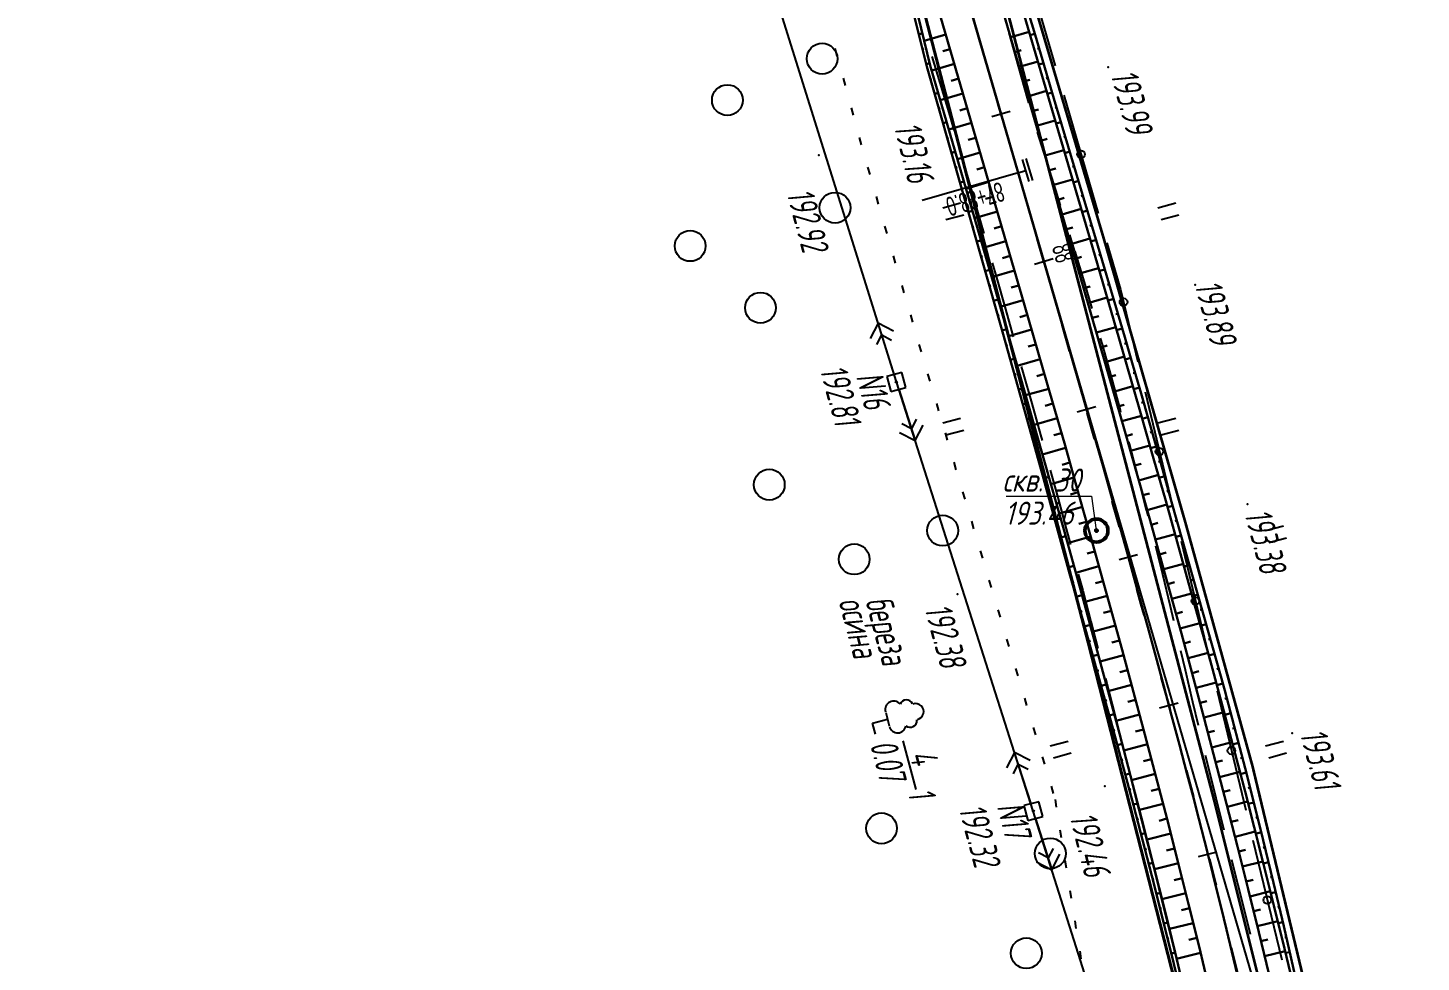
# Model space of a CAD drawing. Header units: millimetres. Extents: x -1799 to 6962, y -1020 to 4121.
# Drawn here: x 5125.4 to 5306.6, y 2532.5 to 2654 of the extents above; entities that cross this region are included whole.
import ezdxf

# ---------------------------------------------------------------- set-up
doc = ezdxf.new("R2010")
doc.units = ezdxf.units.MM
doc.linetypes.add('CONTI', pattern=[0])
doc.linetypes.add('STROT', pattern=[1.7, 0.5, -1.2])
for name, color, linetype, lineweight in [('10', 1, 'Continuous', 35), ('геология', 7, 'Continuous', 20), ('КОПИЯ_ОСЬ_13_ОТКОСЫ', 7, 'Continuous', 30), ('ОСЬ_ВЕРХ_ПОКРЫТИЯ_ГРАНИЦЫ_ПОЛОС', 7, 'Continuous', 30), ('ОСЬ_ВЕРХ_ПОКРЫТИЯ_ОСЬ', 1, 'Continuous', 30)]:
    doc.layers.add(name, color=color, linetype=linetype, lineweight=lineweight)
for name, color, linetype in [('_Ростелеком', 6, 'Continuous'), ('NAD_MDEFAULT', 7, 'CONTI'), ('PI_OTDEFAULT', 172, 'CONTI'), ('PI_TTDEFAULT', 5, 'CONTI'), ('PLN_O', 7, 'CONTI'), ('SIT_LDEFAULT', 7, 'CONTI'), ('USLZNDEFAULT', 7, 'CONTI'), ('ZAPSKDEFAULT', 7, 'CONTI'), ('КОПИЯ_ОСЬ_ТАНГЕНСЫ', 1, 'Continuous'), ('ОСЬ_ВЕРХ_ПОКРЫТИЯ_ПИКЕТЫ', 1, 'Continuous'), ('ОСЬ_ВЕРХ_ПОКРЫТИЯ_РАЗБИВКА_КРИВ', 1, 'Continuous'), ('ОСЬ_ВЕРХ_ПОКРЫТИЯ_ТАНГЕНСЫ', 1, 'Continuous'), ('разметка', 7, 'Continuous')]:
    doc.layers.add(name, color=color, linetype=linetype)
doc.styles.add('eskd', font='spds.shx', dxfattribs={"width": 1.2, "oblique": 15})
doc.styles.get("Standard").update_dxf_attribs({"font": 'arial.ttf'})
doc.styles.add('STYLE1', font='romand.shx', dxfattribs={"width": 0.9})
doc.styles.add('ГОСТ', font='', dxfattribs={"oblique": 15, "height": 4})
doc.styles.get('ГОСТ').set_extended_font_data('GOST type A')
doc.linetypes.add('кабель_связи_проект.', pattern='A,10,-1,["/",STYLE1,S=3,R=0,X=0,Y=-1.5],-4.1', length=15.1)

# ---------------------------------------------------------------- blocks, each defined once
blk = doc.blocks.new('BL_2011')
at = {"color": 0}
for p, q in [((0, 0), (0, 2.4)), ((1.6, 0), (1.6, 2.4))]:
    blk.add_line(p, q, dxfattribs=at)
blk = doc.blocks.new('BL_2004')
at = {"color": 0}
blk.add_circle((0, 0), 2, dxfattribs=at)
blk = doc.blocks.new('BL_27')
at = {"color": 0}
for p, q in [((1, 1), (-1, 1)), ((-1, 1), (-1, -1)), ((1, -1), (1, 1)), ((-1, -1), (1, -1))]:
    blk.add_line(p, q, dxfattribs=at)
blk.add_circle((0, 0), 0.1, dxfattribs=at)
blk = doc.blocks.new('BL_104')
at = {"color": 0}
for p, q in [((-0.9, 2), (0.9, 2)), ((0, 0), (0, 2)), ((1.5, 0), (0, 0))]:
    blk.add_line(p, q, dxfattribs=at)
for centre, radius, start, end in [((-0.94, 4.8), 0.88, 100, 235), ((0, 5.8), 1.04, 358, 185), ((0.94, 4.8), 0.88, 305, 80), ((-1, 3.1), 1.1, 115, 270), ((1, 3.1), 1.1, 270, 65)]:
    blk.add_arc(centre, radius, start, end, dxfattribs=at)

msp = doc.modelspace()

# ---------------------------------------------------------------- linework, layer by layer
at = {"layer": '10'}
for points in [[(5311.57, 2187.73), (5307.98, 2226.16), (5307.14, 2291.22), (5299.57, 2401.69), (5285, 2489.08), (5263.27, 2574.08), (5241.05, 2659.67), (5213.88, 2748.37), (5183.98, 2815.19), (5178.24, 2824.54), (5178.24, 2824.54), (5147.24, 2856.94), (5067.66, 2951.89), (4990.15, 3039.23), (4921.77, 3093.82), (4879.54, 3127.57), (4862.15, 3136.32), (4850.4, 3137.35)], [(5322.05, 2188.34), (5318.67, 2267.19), (5328.02, 2267.76), (5321.04, 2397.05), (5321.04, 2397.05), (5302.51, 2500.97), (5295.75, 2527.36), (5286.15, 2527.6), (5279.65, 2553.6), (5273.72, 2576.26), (5261.2, 2624.13), (5251.21, 2662.3), (5236.42, 2710.61), (5244.97, 2715.78), (5234.89, 2750.13), (5203.61, 2822.2)], [(5183.98, 2815.19), (5213.88, 2748.37), (5241.05, 2659.67), (5263.27, 2574.08), (5285, 2489.08), (5299.57, 2401.69), (5307.14, 2291.22), (5307.98, 2226.16), (5311.57, 2187.73)]]:
    msp.add_lwpolyline(points, dxfattribs=at)
at = {"layer": '_Ростелеком', "linetype": 'кабель_связи_проект.', "ltscale": 0.25, "const_width": 0.35}
msp.add_lwpolyline([(5324.18, 2191.73), (5322.74, 2230.82), (5322.22, 2267.41), (5324.02, 2305.11), (5321.8, 2339.4), (5318.72, 2378.38), (5315.38, 2409.72), (5312.09, 2436.14), (5307.87, 2464.14), (5301.99, 2495.36), (5296.88, 2512.69), (5291.97, 2527.46), (5284.64, 2558.02), (5275.92, 2589.68), (5265.33, 2626.53), (5252.77, 2668.9), (5240.66, 2713.18), (5237.02, 2735.49), (5227.85, 2760.19), (5218.85, 2781.43)], dxfattribs=at)
at = {"layer": 'NAD_MDEFAULT', "color": 0}
msp.add_line((5239.17, 2561.28), (5240.87, 2554.95), dxfattribs=at)
at = {"layer": 'PI_TTDEFAULT', "color": 5}
for p in [(5265.88, 2648.93, 193.99), (5228.25, 2637.47, 192.92), (5277.18, 2620.6, 193.89), (5238.33, 2607.98, 192.81), (5283.98, 2592.09, 193.38), (5246.28, 2580.37, 192.38), (5289.79, 2562.29, 193.61), (5265.45, 2555.38, 192.46), (5256.14, 2552.15, 192.32)]:
    msp.add_point(p, dxfattribs=at)
at = {"layer": 'PLN_O'}
for p, q in [((5254.49, 2664.46), (5258.98, 2649.1)), ((5260.1, 2645.27), (5264.59, 2629.91)), ((5265.72, 2626.07), (5267.49, 2620)), ((5267.48, 2620), (5269.74, 2610.58)), ((5270.67, 2606.7), (5274.41, 2591.14)), ((5275.35, 2587.25), (5279.09, 2571.69)), ((5280.03, 2567.81), (5283.77, 2552.25)), ((5284.7, 2548.36), (5288.44, 2532.8))]:
    msp.add_line(p, q, dxfattribs=at)
for centre in [(5262.35, 2637.59), (5267.87, 2618.36), (5272.54, 2598.92), (5277.22, 2579.47), (5281.9, 2560.03), (5286.57, 2540.58)]:
    msp.add_circle(centre, 0.5, dxfattribs=at)
at = {"layer": 'SIT_LDEFAULT', "color": 7}
for p, q in [((5238.33, 2607.98), (5219.85, 2667.22)), ((5253, 2653.41), (5252.86, 2653.93)), ((5254.2, 2649.04), (5253, 2653.41)), ((5230.34, 2651.34), (5230.6, 2650.38)), ((5242.93, 2650.33), (5243.98, 2646.9)), ((5231.39, 2647.48), (5231.65, 2646.52)), ((5255.38, 2644.89), (5254.2, 2649.04)), ((5243.98, 2646.9), (5245.27, 2642.61)), ((5255.56, 2644.3), (5255.38, 2644.89)), ((5232.44, 2643.63), (5232.7, 2642.67)), ((5245.27, 2642.61), (5245.82, 2640.75)), ((5257.79, 2636.9), (5256.7, 2640.46)), ((5233.49, 2639.77), (5233.77, 2638.81)), ((5246.93, 2636.91), (5247.72, 2634.21)), ((5259.05, 2632.92), (5257.79, 2636.9)), ((5234.59, 2635.92), (5234.87, 2634.96)), ((5247.73, 2634.21), (5248.94, 2629.99)), ((5259.69, 2630.91), (5259.05, 2632.92)), ((5235.7, 2632.08), (5235.98, 2631.12)), ((5248.94, 2629.99), (5249.71, 2627.3)), ((5236.8, 2628.23), (5237.08, 2627.27)), ((5261.56, 2624.96), (5260.88, 2627.11)), ((5237.91, 2624.38), (5238.19, 2623.42)), ((5262.78, 2620.97), (5261.57, 2624.96)), ((5250.8, 2623.46), (5251.33, 2621.58)), ((5239.03, 2620.54), (5239.31, 2619.58)), ((5251.33, 2621.58), (5252.5, 2617.43)), ((5263.79, 2617.54), (5262.78, 2620.97)), ((5240.15, 2616.7), (5240.43, 2615.74)), ((5252.5, 2617.43), (5253.51, 2613.83)), ((5235.95, 2615.62), (5234.9, 2613.61)), ((5238.03, 2608.93), (5235.95, 2615.62)), ((5237.95, 2614.57), (5235.95, 2615.62)), ((5235.77, 2612.84), (5236.42, 2614.09)), ((5236.42, 2614.09), (5237.68, 2613.43)), ((5265.12, 2612.87), (5264.89, 2613.69)), ((5241.27, 2612.86), (5241.55, 2611.9)), ((5266.29, 2608.63), (5265.12, 2612.87)), ((5254.58, 2609.98), (5254.78, 2609.26)), ((5256.14, 2552.15), (5238.33, 2607.98)), ((5242.39, 2609.03), (5242.67, 2608.07)), ((5254.79, 2609.26), (5255.93, 2605.18)), ((5267.46, 2604.3), (5266.29, 2608.63)), ((5238.63, 2607.03), (5240.76, 2600.36)), ((5243.53, 2605.19), (5243.81, 2604.23)), ((5255.93, 2605.18), (5257.06, 2601.09)), ((5267.53, 2604.05), (5267.46, 2604.3)), ((5240.28, 2601.88), (5239.02, 2602.53)), ((5240.92, 2603.14), (5240.28, 2601.88)), ((5240.76, 2600.36), (5241.8, 2602.37)), ((5238.75, 2601.4), (5240.76, 2600.36)), ((5244.66, 2601.36), (5244.94, 2600.4)), ((5257.07, 2601.09), (5257.28, 2600.34)), ((5268.63, 2599.93), (5268.56, 2600.18)), ((5269.77, 2595.57), (5268.63, 2599.93)), ((5245.8, 2597.52), (5246.08, 2596.56)), ((5258.35, 2596.49), (5259.33, 2592.94)), ((5270.88, 2591.26), (5269.78, 2595.57)), ((5246.93, 2593.69), (5247.22, 2592.73)), ((5259.33, 2592.94), (5260.43, 2588.88)), ((5271.08, 2590.5), (5270.89, 2591.26)), ((5248.08, 2589.85), (5248.37, 2588.89)), ((5260.42, 2588.88), (5260.97, 2586.84)), ((5249.22, 2586.02), (5249.51, 2585.06)), ((5272.98, 2582.93), (5272.06, 2586.62)), ((5250.37, 2582.19), (5250.66, 2581.23)), ((5261.99, 2582.98), (5262.56, 2580.83)), ((5273.98, 2578.78), (5272.98, 2582.93)), ((5262.56, 2580.83), (5263.62, 2576.81)), ((5274.42, 2576.92), (5273.98, 2578.78)), ((5251.52, 2578.35), (5251.81, 2577.39)), ((5263.61, 2576.81), (5264.52, 2573.3)), ((5252.67, 2574.52), (5252.96, 2573.56)), ((5275.93, 2570.49), (5275.34, 2573.02)), ((5253.83, 2570.69), (5254.12, 2569.73)), ((5276.89, 2566.34), (5275.93, 2570.49)), ((5265.51, 2569.42), (5265.68, 2568.76)), ((5265.69, 2568.76), (5266.72, 2564.73)), ((5254.98, 2566.86), (5255.27, 2565.9)), ((5277.61, 2563.27), (5276.88, 2566.34)), ((5266.72, 2564.73), (5267.74, 2560.7)), ((5256.14, 2563.03), (5256.43, 2562.07)), ((5267.74, 2560.7), (5267.98, 2559.74)), ((5253.71, 2559.77), (5252.67, 2557.76)), ((5255.84, 2553.1), (5253.71, 2559.77)), ((5255.72, 2558.73), (5253.71, 2559.77)), ((5257.29, 2559.2), (5257.58, 2558.24)), ((5278.86, 2558.05), (5278.54, 2559.39)), ((5253.55, 2556.99), (5254.19, 2558.25)), ((5254.19, 2558.25), (5255.45, 2557.6)), ((5279.92, 2553.82), (5278.87, 2558.05)), ((5258.44, 2555.38), (5258.73, 2554.42)), ((5268.96, 2555.86), (5269.83, 2552.45)), ((5258.96, 2553.67), (5259.12, 2552.68)), ((5280.96, 2549.69), (5279.92, 2553.82)), ((5275.88, 2489.55), (5256.14, 2552.15)), ((5269.83, 2552.45), (5270.99, 2547.9)), ((5256.44, 2551.2), (5258.55, 2544.52)), ((5259.6, 2549.72), (5259.76, 2548.73)), ((5270.98, 2547.9), (5271.42, 2546.17)), ((5258.06, 2546.05), (5256.81, 2546.7)), ((5258.72, 2547.3), (5258.06, 2546.05)), ((5258.55, 2544.52), (5259.59, 2546.53)), ((5256.54, 2545.57), (5258.55, 2544.52)), ((5260.24, 2545.77), (5260.4, 2544.78)), ((5282.18, 2544.91), (5281.95, 2545.81)), ((5283.34, 2540.32), (5282.18, 2544.91)), ((5272.42, 2542.29), (5273.45, 2538.22)), ((5260.89, 2541.83), (5261.05, 2540.84)), ((5284.4, 2536.11), (5283.35, 2540.32)), ((5261.53, 2537.88), (5261.69, 2536.89)), ((5273.44, 2538.22), (5274.66, 2533.28)), ((5262.18, 2533.94), (5262.34, 2532.95)), ((5274.66, 2533.28), (5274.83, 2532.58))]:
    msp.add_line(p, q, dxfattribs=at)
at = {"layer": 'геология', "color": 1, "linetype": 'Continuous'}
for p, q in [((5252.61, 2593.1), (5263.71, 2593.1)), ((5263.71, 2593.1), (5264.33, 2588.69))]:
    msp.add_line(p, q, dxfattribs=at)
at = {"layer": 'геология', "color": 1, "linetype": 'Continuous', "lineweight": 50}
for radius in [1.5, 0.103]:
    msp.add_circle((5264.35, 2588.64), radius, dxfattribs=at)
at = {"layer": 'КОПИЯ_ОСЬ_13_ОТКОСЫ'}
for points in [[(5248.37, 2669.43), (5262.68, 2620.21), (5265.59, 2610.13), (5267.95, 2601.89), (5269.78, 2595.46), (5271.33, 2589.96), (5273.38, 2582.6), (5275.4, 2575.24), (5278.38, 2564.18), (5281.28, 2553.1), (5282.7, 2547.54), (5284.09, 2541.98), (5285.46, 2536.41), (5286.8, 2530.84)], [(5241.05, 2665.95), (5255, 2617.98), (5257.9, 2607.92), (5260.26, 2599.69), (5262.08, 2593.29), (5263.62, 2587.8), (5265.66, 2580.47), (5267.68, 2573.14), (5270.65, 2562.13), (5273.53, 2551.1), (5274.94, 2545.58), (5276.33, 2540.05), (5277.69, 2534.52), (5279.02, 2528.99)], [(5253.93, 2659.28), (5263.84, 2625.5), (5267.3, 2613.6), (5269.95, 2604.44), (5271.79, 2598.02), (5273.36, 2592.51), (5275.43, 2585.15), (5277.47, 2577.79), (5279.12, 2571.8), (5280.74, 2565.8), (5283.67, 2554.7), (5286.05, 2545.43), (5287.44, 2539.85), (5288.81, 2534.27), (5290.11, 2528.87)], [(5253.93, 2659.28), (5263.84, 2625.5), (5267.3, 2613.6), (5269.95, 2604.44), (5271.79, 2598.02), (5273.36, 2592.51), (5275.43, 2585.15), (5277.47, 2577.79), (5279.12, 2571.8), (5280.74, 2565.8), (5283.67, 2554.7), (5286.05, 2545.43), (5287.44, 2539.85), (5288.81, 2534.27), (5290.11, 2528.87)], [(5254.49, 2659.45), (5256.36, 2653.12), (5258.81, 2644.87), (5264.53, 2625.7), (5268.02, 2613.81), (5269.09, 2610.15), (5270.15, 2606.48), (5272.23, 2599.13), (5274.04, 2592.7), (5275.58, 2587.18), (5277.55, 2580.29), (5279.5, 2573.39), (5280.53, 2569.7), (5281.05, 2567.86), (5283.93, 2556.75), (5286.04, 2548.39), (5287.39, 2542.8), (5288.71, 2537.2), (5290.63, 2528.79)], [(5240.68, 2655.43), (5242.29, 2649.02), (5246.86, 2633.06), (5252.2, 2614.2), (5255.03, 2604.13), (5257.33, 2595.89), (5260.85, 2583.07), (5262.79, 2576.23), (5264.7, 2569.37), (5265.71, 2565.72), (5266.21, 2563.89), (5269.16, 2552.91), (5271.54, 2543.75), (5273.86, 2534.57), (5276.11, 2525.38)], [(5241.15, 2655.56), (5242.73, 2649.15), (5250.7, 2621.69), (5254.12, 2609.8), (5256.47, 2601.58), (5258.55, 2594.26), (5260.09, 2588.78), (5262.13, 2581.46), (5264.14, 2574.14), (5265.75, 2568.19), (5267.34, 2562.23), (5270.21, 2551.22), (5271.73, 2545.26), (5273.23, 2539.28), (5274.57, 2533.77), (5275.89, 2528.25)], [(5241.15, 2655.56), (5242.73, 2649.15), (5250.7, 2621.69), (5254.12, 2609.8), (5256.47, 2601.58), (5258.55, 2594.26), (5260.09, 2588.78), (5262.13, 2581.46), (5264.14, 2574.14), (5265.75, 2568.19), (5267.34, 2562.23), (5270.21, 2551.22), (5271.73, 2545.26), (5273.22, 2539.28), (5274.57, 2533.77), (5275.89, 2528.25)], [(5241.24, 2653.2), (5241.7, 2653.31)], [(5244.76, 2653.19), (5241.93, 2652.37)], [(5253.2, 2652.81), (5255.62, 2653.51)], [(5256.31, 2653.28), (5255.74, 2653.11)], [(5241.73, 2651.26), (5241.88, 2651.3)], [(5245.32, 2651.27), (5244.38, 2651)], [(5253.76, 2650.88), (5254.57, 2651.12)], [(5256.88, 2651.37), (5256.69, 2651.31)], [(5242.22, 2649.32), (5242.66, 2649.43)], [(5245.88, 2649.35), (5242.92, 2648.49)], [(5254.32, 2648.96), (5256.75, 2649.67)], [(5257.45, 2649.45), (5256.86, 2649.27)], [(5242.76, 2647.39), (5242.9, 2647.44)], [(5246.44, 2647.43), (5245.45, 2647.14)], [(5258.02, 2647.53), (5257.83, 2647.47)], [(5243.31, 2645.47), (5243.76, 2645.6)], [(5254.88, 2647.04), (5255.69, 2647.28)], [(5255.44, 2645.12), (5257.87, 2645.83)], [(5258.59, 2645.61), (5257.99, 2645.44)], [(5246.99, 2645.51), (5244.04, 2644.65)], [(5243.86, 2643.55), (5244.01, 2643.59)], [(5247.55, 2643.59), (5246.57, 2643.3)], [(5256, 2643.2), (5256.81, 2643.44)], [(5256.55, 2641.28), (5259, 2641.99)], [(5259.16, 2643.7), (5258.96, 2643.64)], [(5244.41, 2641.63), (5244.87, 2641.76)], [(5248.11, 2641.67), (5245.15, 2640.81)], [(5259.73, 2641.78), (5259.11, 2641.6)], [(5244.96, 2639.7), (5245.11, 2639.75)], [(5248.67, 2639.75), (5247.68, 2639.46)], [(5257.11, 2639.36), (5257.93, 2639.6)], [(5260.31, 2639.86), (5260.1, 2639.8)], [(5245.51, 2637.78), (5245.99, 2637.92)], [(5249.23, 2637.83), (5246.26, 2636.97)], [(5257.67, 2637.44), (5260.12, 2638.15)], [(5260.88, 2637.95), (5260.24, 2637.76)], [(5246.06, 2635.86), (5246.22, 2635.9)], [(5249.79, 2635.91), (5248.8, 2635.62)], [(5258.23, 2635.52), (5259.05, 2635.76)], [(5261.45, 2636.03), (5261.24, 2635.97)], [(5246.61, 2633.93), (5247.1, 2634.07)], [(5250.34, 2633.99), (5247.38, 2633.12)], [(5258.79, 2633.6), (5261.25, 2634.32)], [(5262.02, 2634.12), (5261.37, 2633.92)], [(5247.16, 2632.01), (5247.32, 2632.06)], [(5250.9, 2632.07), (5249.91, 2631.78)], [(5259.35, 2631.68), (5260.17, 2631.92)], [(5262.59, 2632.2), (5262.38, 2632.13)], [(5247.7, 2630.09), (5248.22, 2630.23)], [(5251.46, 2630.15), (5248.49, 2629.28)], [(5259.9, 2629.76), (5262.38, 2630.48)], [(5263.17, 2630.28), (5262.49, 2630.08)], [(5248.25, 2628.16), (5248.42, 2628.21)], [(5252.02, 2628.23), (5251.03, 2627.94)], [(5260.46, 2627.84), (5261.29, 2628.08)], [(5263.74, 2628.37), (5263.51, 2628.3)], [(5248.79, 2626.24), (5249.33, 2626.39)], [(5252.58, 2626.3), (5249.61, 2625.44)], [(5261.02, 2625.92), (5263.5, 2626.64)], [(5264.31, 2626.45), (5263.62, 2626.24)], [(5249.34, 2624.31), (5249.52, 2624.36)], [(5253.14, 2624.38), (5252.15, 2624.1)], [(5261.58, 2624), (5262.41, 2624.24)], [(5264.88, 2624.53), (5264.64, 2624.46)], [(5249.88, 2622.39), (5250.45, 2622.55)], [(5253.69, 2622.46), (5250.72, 2621.6)], [(5262.14, 2622.08), (5264.62, 2622.8)], [(5265.44, 2622.61), (5264.74, 2622.41)], [(5250.43, 2620.46), (5250.62, 2620.52)], [(5254.25, 2620.54), (5253.26, 2620.26)], [(5262.7, 2620.16), (5263.53, 2620.4)], [(5266, 2620.69), (5265.77, 2620.62)], [(5250.97, 2618.54), (5251.56, 2618.71)], [(5254.81, 2618.62), (5251.83, 2617.76)], [(5263.25, 2618.24), (5265.74, 2618.95)], [(5266.56, 2618.77), (5265.86, 2618.57)], [(5251.52, 2616.62), (5251.71, 2616.67)], [(5255.37, 2616.7), (5254.37, 2616.41)], [(5267.12, 2616.85), (5266.89, 2616.78)], [(5252.06, 2614.69), (5252.66, 2614.86)], [(5255.92, 2614.78), (5252.94, 2613.92)], [(5263.81, 2616.31), (5264.64, 2616.55)], [(5264.36, 2614.39), (5266.86, 2615.11)], [(5267.69, 2614.93), (5266.97, 2614.73)], [(5268.25, 2613.02), (5268.01, 2612.95)], [(5252.6, 2612.77), (5252.8, 2612.82)], [(5256.48, 2612.86), (5255.48, 2612.57)], [(5264.92, 2612.47), (5265.75, 2612.71)], [(5265.47, 2610.55), (5267.98, 2611.27)], [(5253.14, 2610.84), (5253.77, 2611.02)], [(5257.03, 2610.94), (5254.04, 2610.07)], [(5268.82, 2611.1), (5268.09, 2610.88)], [(5253.69, 2608.91), (5253.89, 2608.97)], [(5257.59, 2609.02), (5256.59, 2608.73)], [(5266.02, 2608.63), (5266.86, 2608.87)], [(5269.37, 2609.18), (5269.13, 2609.11)], [(5254.23, 2606.99), (5254.87, 2607.17)], [(5258.14, 2607.09), (5255.14, 2606.24)], [(5266.57, 2606.7), (5269.09, 2607.42)], [(5269.93, 2607.25), (5269.2, 2607.05)], [(5254.77, 2605.06), (5254.98, 2605.12)], [(5258.69, 2605.17), (5257.69, 2604.88)], [(5267.12, 2604.78), (5267.96, 2605.02)], [(5270.47, 2605.33), (5270.23, 2605.26)], [(5255.31, 2603.14), (5255.97, 2603.32)], [(5259.24, 2603.25), (5256.24, 2602.39)], [(5267.67, 2602.86), (5270.2, 2603.58)], [(5271.02, 2603.41), (5270.3, 2603.2)], [(5255.84, 2601.21), (5256.07, 2601.27)], [(5259.79, 2601.33), (5258.79, 2601.04)], [(5268.22, 2600.94), (5269.06, 2601.17)], [(5271.56, 2601.48), (5271.33, 2601.41)], [(5256.38, 2599.29), (5257.07, 2599.48)], [(5260.34, 2599.4), (5257.33, 2598.55)], [(5268.77, 2599.01), (5271.3, 2599.73)], [(5272.11, 2599.56), (5271.41, 2599.36)], [(5256.92, 2597.36), (5257.15, 2597.42)], [(5260.89, 2597.48), (5259.88, 2597.19)], [(5269.31, 2597.09), (5270.16, 2597.33)], [(5272.65, 2597.63), (5272.42, 2597.57)], [(5257.45, 2595.43), (5258.16, 2595.63)], [(5261.43, 2595.55), (5258.42, 2594.7)], [(5269.86, 2595.16), (5272.4, 2595.88)], [(5273.19, 2595.71), (5272.5, 2595.51)], [(5257.98, 2593.5), (5258.22, 2593.57)], [(5261.98, 2593.63), (5260.98, 2593.35)], [(5270.4, 2593.24), (5271.25, 2593.48)], [(5273.73, 2593.78), (5273.5, 2593.72)], [(5258.51, 2591.58), (5259.25, 2591.78)], [(5262.52, 2591.71), (5259.51, 2590.86)], [(5270.94, 2591.31), (5273.49, 2592.03)], [(5274.27, 2591.86), (5273.6, 2591.67)], [(5259.05, 2589.65), (5259.29, 2589.71)], [(5263.07, 2589.78), (5262.06, 2589.5)], [(5271.49, 2589.39), (5272.34, 2589.63)], [(5274.81, 2589.93), (5274.58, 2589.87)], [(5259.58, 2587.72), (5260.33, 2587.93)], [(5263.61, 2587.86), (5260.59, 2587)], [(5272.02, 2587.46), (5274.58, 2588.18)], [(5275.35, 2588), (5274.68, 2587.82)], [(5260.11, 2585.79), (5260.36, 2585.86)], [(5264.15, 2585.93), (5263.14, 2585.65)], [(5272.56, 2585.54), (5273.41, 2585.77)], [(5275.89, 2586.08), (5275.67, 2586.01)], [(5260.64, 2583.86), (5261.4, 2584.07)], [(5264.68, 2584), (5261.65, 2583.16)], [(5273.1, 2583.61), (5275.66, 2584.32)], [(5276.44, 2584.16), (5275.76, 2583.96)], [(5276.99, 2582.23), (5276.77, 2582.17)], [(5261.18, 2581.94), (5261.43, 2582.01)], [(5265.22, 2582.08), (5264.21, 2581.8)], [(5273.63, 2581.68), (5274.48, 2581.92)], [(5274.16, 2579.75), (5276.73, 2580.46)], [(5261.72, 2580.01), (5262.47, 2580.22)], [(5265.75, 2580.15), (5262.72, 2579.31)], [(5277.54, 2580.31), (5276.83, 2580.11)], [(5262.27, 2578.09), (5262.51, 2578.16)], [(5266.29, 2578.22), (5265.27, 2577.94)], [(5274.69, 2577.82), (5275.55, 2578.06)], [(5278.09, 2578.39), (5277.85, 2578.32)], [(5262.81, 2576.16), (5263.53, 2576.36)], [(5266.82, 2576.29), (5263.78, 2575.46)], [(5275.22, 2575.9), (5277.8, 2576.6)], [(5278.64, 2576.46), (5277.9, 2576.25)], [(5263.35, 2574.24), (5263.59, 2574.3)], [(5267.35, 2574.36), (5266.33, 2574.09)], [(5275.74, 2573.96), (5276.6, 2574.2)], [(5279.18, 2574.54), (5278.93, 2574.47)], [(5263.89, 2572.31), (5264.58, 2572.5)], [(5267.87, 2572.43), (5264.82, 2571.61)], [(5276.26, 2572.03), (5278.86, 2572.73)], [(5279.72, 2572.61), (5278.95, 2572.4)], [(5264.42, 2570.38), (5264.65, 2570.45)], [(5268.39, 2570.5), (5267.38, 2570.23)], [(5276.78, 2570.1), (5277.65, 2570.34)], [(5280.26, 2570.69), (5280, 2570.61)], [(5264.96, 2568.46), (5265.63, 2568.64)], [(5268.91, 2568.57), (5265.87, 2567.75)], [(5277.3, 2568.17), (5279.91, 2568.87)], [(5280.8, 2568.76), (5280, 2568.54)], [(5265.49, 2566.53), (5265.71, 2566.59)], [(5269.43, 2566.64), (5268.42, 2566.37)], [(5277.82, 2566.24), (5278.69, 2566.47)], [(5281.32, 2566.83), (5281.05, 2566.76)], [(5266.02, 2564.6), (5266.66, 2564.78)], [(5269.95, 2564.71), (5266.9, 2563.89)], [(5278.34, 2564.31), (5280.95, 2565.01)], [(5281.82, 2564.89), (5281.03, 2564.69)], [(5266.54, 2562.67), (5266.75, 2562.73)], [(5270.47, 2562.78), (5269.45, 2562.5)], [(5278.85, 2562.37), (5279.72, 2562.6)], [(5282.32, 2562.96), (5282.06, 2562.89)], [(5267.06, 2560.74), (5267.69, 2560.91)], [(5270.98, 2560.84), (5267.91, 2560.04)], [(5279.36, 2560.44), (5281.97, 2561.12)], [(5282.82, 2561.02), (5282.05, 2560.82)], [(5267.58, 2558.8), (5267.78, 2558.86)], [(5271.49, 2558.91), (5270.47, 2558.64)], [(5279.86, 2558.5), (5280.74, 2558.73)], [(5283.33, 2559.09), (5283.07, 2559.02)], [(5268.09, 2556.87), (5268.7, 2557.03)], [(5272, 2556.98), (5268.92, 2556.17)], [(5280.37, 2556.57), (5283, 2557.26)], [(5283.83, 2557.15), (5283.08, 2556.95)], [(5268.61, 2554.94), (5268.81, 2555)], [(5272.5, 2555.04), (5271.48, 2554.77)], [(5284.32, 2555.21), (5284.07, 2555.15)], [(5269.13, 2553.01), (5269.71, 2553.16)], [(5280.88, 2554.64), (5281.75, 2554.86)], [(5281.38, 2552.7), (5284.01, 2553.38)], [(5284.81, 2553.27), (5284.08, 2553.09)], [(5273.01, 2553.11), (5269.93, 2552.3)], [(5269.64, 2551.08), (5269.83, 2551.13)], [(5273.51, 2551.17), (5272.49, 2550.9)], [(5281.88, 2550.76), (5282.76, 2550.99)], [(5285.3, 2551.33), (5285.06, 2551.27)], [(5270.14, 2549.14), (5270.71, 2549.29)], [(5274.01, 2549.23), (5270.93, 2548.44)], [(5282.37, 2548.82), (5285.01, 2549.49)], [(5285.79, 2549.39), (5285.08, 2549.21)], [(5270.65, 2547.21), (5270.84, 2547.25)], [(5274.51, 2547.3), (5273.48, 2547.03)], [(5282.86, 2546.89), (5283.74, 2547.11)], [(5286.27, 2547.45), (5286.03, 2547.39)], [(5271.15, 2545.27), (5271.7, 2545.41)], [(5275, 2545.36), (5271.91, 2544.58)], [(5283.35, 2544.95), (5286, 2545.61)], [(5286.74, 2545.51), (5286.07, 2545.35)], [(5271.65, 2543.33), (5271.83, 2543.38)], [(5275.49, 2543.42), (5274.46, 2543.16)], [(5283.84, 2543.01), (5284.72, 2543.23)], [(5287.21, 2543.56), (5286.98, 2543.51)], [(5272.14, 2541.39), (5272.67, 2541.53)], [(5275.97, 2541.48), (5272.87, 2540.7)], [(5284.32, 2541.06), (5286.98, 2541.72)], [(5287.67, 2541.62), (5287.04, 2541.47)], [(5272.63, 2539.46), (5272.81, 2539.5)], [(5276.46, 2539.54), (5275.42, 2539.28)], [(5284.8, 2539.12), (5285.68, 2539.34)], [(5288.13, 2539.67), (5287.92, 2539.62)], [(5273.12, 2537.52), (5273.63, 2537.64)], [(5276.93, 2537.59), (5273.83, 2536.83)], [(5285.27, 2537.18), (5287.94, 2537.83)], [(5288.59, 2537.72), (5288, 2537.59)], [(5273.61, 2535.58), (5273.78, 2535.62)], [(5277.41, 2535.65), (5276.38, 2535.4)], [(5285.75, 2535.24), (5286.64, 2535.45)], [(5289.03, 2535.77), (5288.84, 2535.73)], [(5274.09, 2533.63), (5274.58, 2533.75)], [(5277.88, 2533.71), (5274.77, 2532.95)], [(5286.21, 2533.29), (5288.89, 2533.94)], [(5289.48, 2533.82), (5288.95, 2533.7)]]:
    msp.add_lwpolyline(points, dxfattribs=at)
at = {"layer": 'КОПИЯ_ОСЬ_ТАНГЕНСЫ'}
msp.add_line((5198.33, 2827.13), (5304.46, 2462.29), dxfattribs=at)
at = {"layer": 'ОСЬ_ВЕРХ_ПОКРЫТИЯ_ГРАНИЦЫ_ПОЛОС'}
for points in [[(5248.37, 2669.43), (5262.68, 2620.21), (5265.59, 2610.13), (5267.95, 2601.89), (5269.78, 2595.46), (5271.33, 2589.96), (5273.38, 2582.6), (5275.4, 2575.24), (5278.38, 2564.18), (5281.28, 2553.1), (5282.7, 2547.54), (5284.09, 2541.98), (5285.46, 2536.41), (5286.8, 2530.84)], [(5241.05, 2665.95), (5255, 2617.98), (5257.9, 2607.92), (5260.26, 2599.69), (5262.08, 2593.29), (5263.62, 2587.8), (5265.66, 2580.47), (5267.68, 2573.14), (5270.65, 2562.13), (5273.53, 2551.1), (5274.94, 2545.58), (5276.33, 2540.05), (5277.69, 2534.52), (5279.02, 2528.99)]]:
    msp.add_lwpolyline(points, dxfattribs=at)
at = {"layer": 'ОСЬ_ВЕРХ_ПОКРЫТИЯ_ОСЬ'}
msp.add_lwpolyline([(5244.89, 2667.07), (5254.16, 2635.2), (5254.16, 2635.2), (5260.24, 2614.25), (5262.98, 2604.72), (5265.16, 2597.09), (5266.78, 2591.36), (5268.38, 2585.63), (5269.71, 2580.85), (5271.03, 2576.07), (5272.07, 2572.25), (5273.11, 2568.42), (5274.13, 2564.59), (5275.15, 2560.75), (5276.16, 2556.91), (5276.91, 2554.04), (5277.65, 2551.15), (5278.39, 2548.27), (5279.12, 2545.39), (5279.84, 2542.5), (5280.56, 2539.61), (5281.27, 2536.73), (5281.97, 2533.83), (5282.66, 2530.94)], dxfattribs=at)
at = {"layer": 'ОСЬ_ВЕРХ_ПОКРЫТИЯ_ПИКЕТЫ'}
for p, q in [((5250.73, 2642.52), (5253.13, 2643.22)), ((5256.31, 2623.32), (5258.71, 2624.02)), ((5256.31, 2623.32), (5258.71, 2624.02)), ((5261.86, 2604.11), (5264.26, 2604.8)), ((5267.3, 2584.87), (5269.71, 2585.54)), ((5272.57, 2565.59), (5274.98, 2566.24)), ((5277.61, 2546.25), (5280.03, 2546.87))]:
    msp.add_line(p, q, dxfattribs=at)
at = {"layer": 'ОСЬ_ВЕРХ_ПОКРЫТИЯ_РАЗБИВКА_КРИВ'}
for p, q in [((5254.7, 2636.92), (5255.54, 2634.04)), ((5255.18, 2637.06), (5256.02, 2634.18)), ((5254.16, 2635.2), (5241.68, 2631.57)), ((5254.16, 2635.2), (5255.12, 2635.48))]:
    msp.add_line(p, q, dxfattribs=at)
at = {"layer": 'ОСЬ_ВЕРХ_ПОКРЫТИЯ_ТАНГЕНСЫ'}
msp.add_line((5198.33, 2827.13), (5304.46, 2462.29), dxfattribs=at)
at = {"layer": 'разметка', "linetype": 'STROT', "lineweight": 30, "ltscale": 7}
msp.add_lwpolyline([(4995.74, 3050.72, -0.026709), (5023.52, 3024.82, -0.015571), (5047.6, 2998.33), (5088.18, 2952.24, -0.027485), (5157.75, 2867.12, -0.054753), (5210.33, 2771.44, -0.027745), (5244.89, 2667.07), (5254.16, 2635.2, -0.003575), (5273.71, 2566.16, -0.012405), (5285.37, 2519.34, -0.029729), (5304.72, 2402.12, -0.011745), (5309.7, 2338.36, -0.003271), (5312.42, 2282.39), (5316.25, 2195.85, 0.00256)], format="xyb", dxfattribs=at)

# ---------------------------------------------------------------- block references
at = {"layer": 'USLZNDEFAULT', "color": 7, "rotation": 285}
for name, p in [('BL_27', (5238.33, 2607.98)), ('BL_104', (5235.24, 2563.59)), ('BL_27', (5256.14, 2552.15))]:
    msp.add_blockref(name, p, dxfattribs=at)
at = {"layer": 'ZAPSKDEFAULT', "color": 7, "rotation": 285}
for name, p in [('BL_2004', (5228.67, 2650.03)), ('BL_2004', (5216.35, 2644.64)), ('BL_2004', (5230.35, 2630.64)), ('BL_2011', (5244.35, 2630.64)), ('BL_2011', (5272.35, 2630.64)), ('BL_2004', (5211.51, 2625.67)), ('BL_2004', (5220.65, 2617.62)), ('BL_2011', (5244.35, 2602.64)), ('BL_2011', (5272.35, 2602.64)), ('BL_2004', (5221.8, 2594.61)), ('BL_2004', (5244.35, 2588.64)), ('BL_2011', (5286.35, 2588.64)), ('BL_2004', (5232.85, 2584.91)), ('BL_2011', (5258.35, 2560.64)), ('BL_2011', (5286.35, 2560.64)), ('BL_2004', (5236.4, 2549.91)), ('BL_2004', (5258.35, 2546.64)), ('BL_2004', (5255.23, 2533.66))]:
    msp.add_blockref(name, p, dxfattribs=at)

# ---------------------------------------------------------------- texts
at = {"layer": 'NAD_MDEFAULT', "color": 7, "style": 'eskd', "oblique": 10, "width": 0.8}
for s, rotation, p in [('N16', 284.7308, (5233.05, 2608.7)), ('осина', 285, (5230.77, 2579.45)), (' береза', 285, (5233.89, 2580.9)), (' 0.07', 285, (5234.49, 2562.21)), (' 4', 285, (5239.62, 2560.9)), (' 1', 285, (5239.39, 2555.94)), ('N17', 284.7308, (5251.36, 2552.76))]:
    msp.add_text(s, height=3.5, rotation=rotation, dxfattribs=at).set_placement(p)
at = {"layer": 'PI_OTDEFAULT', "color": 172, "style": 'eskd', "oblique": 10, "width": 0.8}
for s, rotation, p in [('193.99', 285, (5266.16, 2647.98)), ('193.16', 284, (5237.98, 2641.2)), ('192.92', 285, (5224.03, 2632.52)), ('193.89', 285, (5277.08, 2620.59)), ('192.81', 285, (5228.35, 2609.59)), ('193.38', 285, (5283.56, 2590.84)), ('192.38', 285, (5241.96, 2578.52)), ('193.61', 285, (5290.77, 2562.24)), ('192.32', 285, (5246.41, 2552.46)), ('192.46', 284, (5260.83, 2551.43))]:
    msp.add_text(s, height=3.5, rotation=rotation, dxfattribs=at).set_placement(p)
at = {"layer": 'геология', "color": 1, "style": 'ГОСТ', "oblique": 15}
for s, p in [('скв. 30', (5252.12, 2593.7)), ('193.46', (5252.4, 2589.4))]:
    msp.add_text(s, height=3, rotation=0.1, dxfattribs=at).set_placement(p)
at = {"layer": 'ОСЬ_ВЕРХ_ПОКРЫТИЯ_ПИКЕТЫ', "width": 0.6}
msp.add_text('88', height=2.5, rotation=286.1853, dxfattribs=at).set_placement((5258.54, 2625.53))
at = {"layer": 'ОСЬ_ВЕРХ_ПОКРЫТИЯ_РАЗБИВКА_КРИВ', "width": 0.6}
msp.add_text('87+88.0', height=2.5, rotation=196.2197, dxfattribs=at).set_placement((5251.9, 2634.02))

doc.saveas('drawing.dxf')
